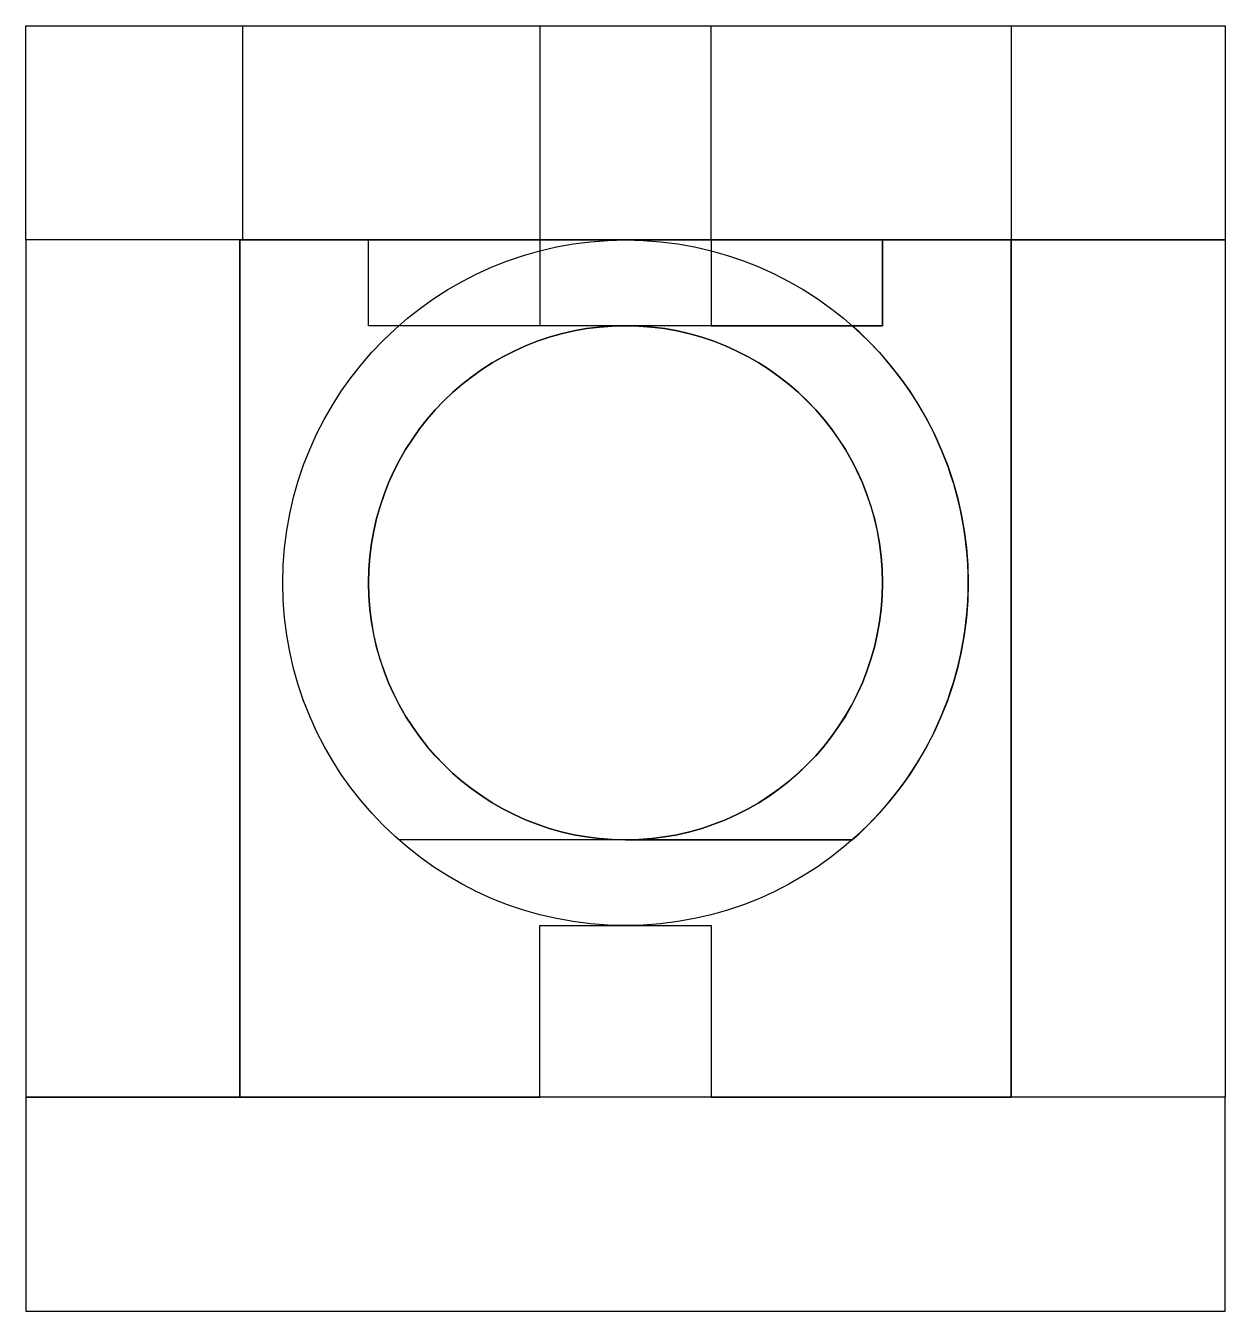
# Model space of a CAD drawing. Header units: millimetres. Extents: x -11.5 to 2.5, y -2.5 to 12.5.
import ezdxf

# ---------------------------------------------------------------- set-up
doc = ezdxf.new("R2010")
doc.units = ezdxf.units.MM
doc.layers.get('0').update_dxf_attribs({"linetype": 'CONTINUOUS'})

msp = doc.modelspace()

# ---------------------------------------------------------------- linework, layer by layer
for p, q in [((-11.5, 10), (-11.5, 12.5)), ((-11.5, 12.5), (2.5, 12.5)), ((-8.966, 10), (-8.966, 12.5)), ((-8.966, 12.5), (-5.5, 12.5)), ((-5.5, 12.5), (-5.5, 10)), ((-3.5, 10), (-3.5, 12.5)), ((-3.5, 12.5), (0, 12.5)), ((0, 12.5), (0, 10)), ((2.5, 12.5), (2.5, 10)), ((-9, 10), (-11.5, 10)), ((-11.5, 10), (-11.5, 0)), ((2.5, 10), (-11.5, 10)), ((-7.5, 10), (-9, 10)), ((-9, 10), (-9, 0)), ((-9, 0), (-9, 10)), ((-9, 10), (0, 10)), ((-9, 0), (-9, 10)), ((-5.5, 10), (-8.966, 10)), ((-7.5, 9), (-7.5, 10)), ((-7.5, 10), (-5.5, 10)), ((-7.5, 9), (-7.5, 10)), ((-5.5, 10), (-5.5, 9)), ((-1.5, 10), (-3.5, 10)), ((-3.5, 10), (-3.5, 9)), ((0, 10), (-3.5, 10)), ((0, 10), (-1.5, 10)), ((-1.5, 10), (-1.5, 9)), ((-1.5, 9), (-1.5, 10)), ((0, 0), (0, 10)), ((0, 10), (0, 0)), ((0, 10), (2.5, 10)), ((0, 0), (0, 10)), ((2.5, 10), (2.5, 0)), ((-4.5, 9), (-7.5, 9)), ((-5.5, 9), (-7.5, 9)), ((-1.5, 9), (-4.5, 9)), ((-1.854, 9), (-4.5, 9)), ((-3.5, 9), (-1.5, 9)), ((-1.854, 3), (-7.146, 3)), ((-4.5, 3), (-1.854, 3)), ((-5.5, 0), (-5.5, 2)), ((-5.5, 2), (-3.5, 2)), ((-3.5, 2), (-3.5, 0)), ((-11.5, 0), (-9, 0)), ((2.5, 0), (-11.5, 0)), ((-11.5, 0), (-11.5, -2.5)), ((-9, 0), (-5.5, 0)), ((0, 0), (-9, 0)), ((-3.5, 0), (0, 0)), ((2.5, 0), (0, 0)), ((2.5, -2.5), (2.5, 0)), ((-11.5, -2.5), (2.5, -2.5))]:
    msp.add_line(p, q)
for radius in [4, 3]:
    msp.add_circle((-4.5, 6), radius)
for radius, start, end in [(3, -270, 89.9919), (3, -90, 89.9919), (4, -48.5904, 48.5904)]:
    msp.add_arc((-4.5, 6), radius, start, end)

doc.saveas('drawing.dxf')
